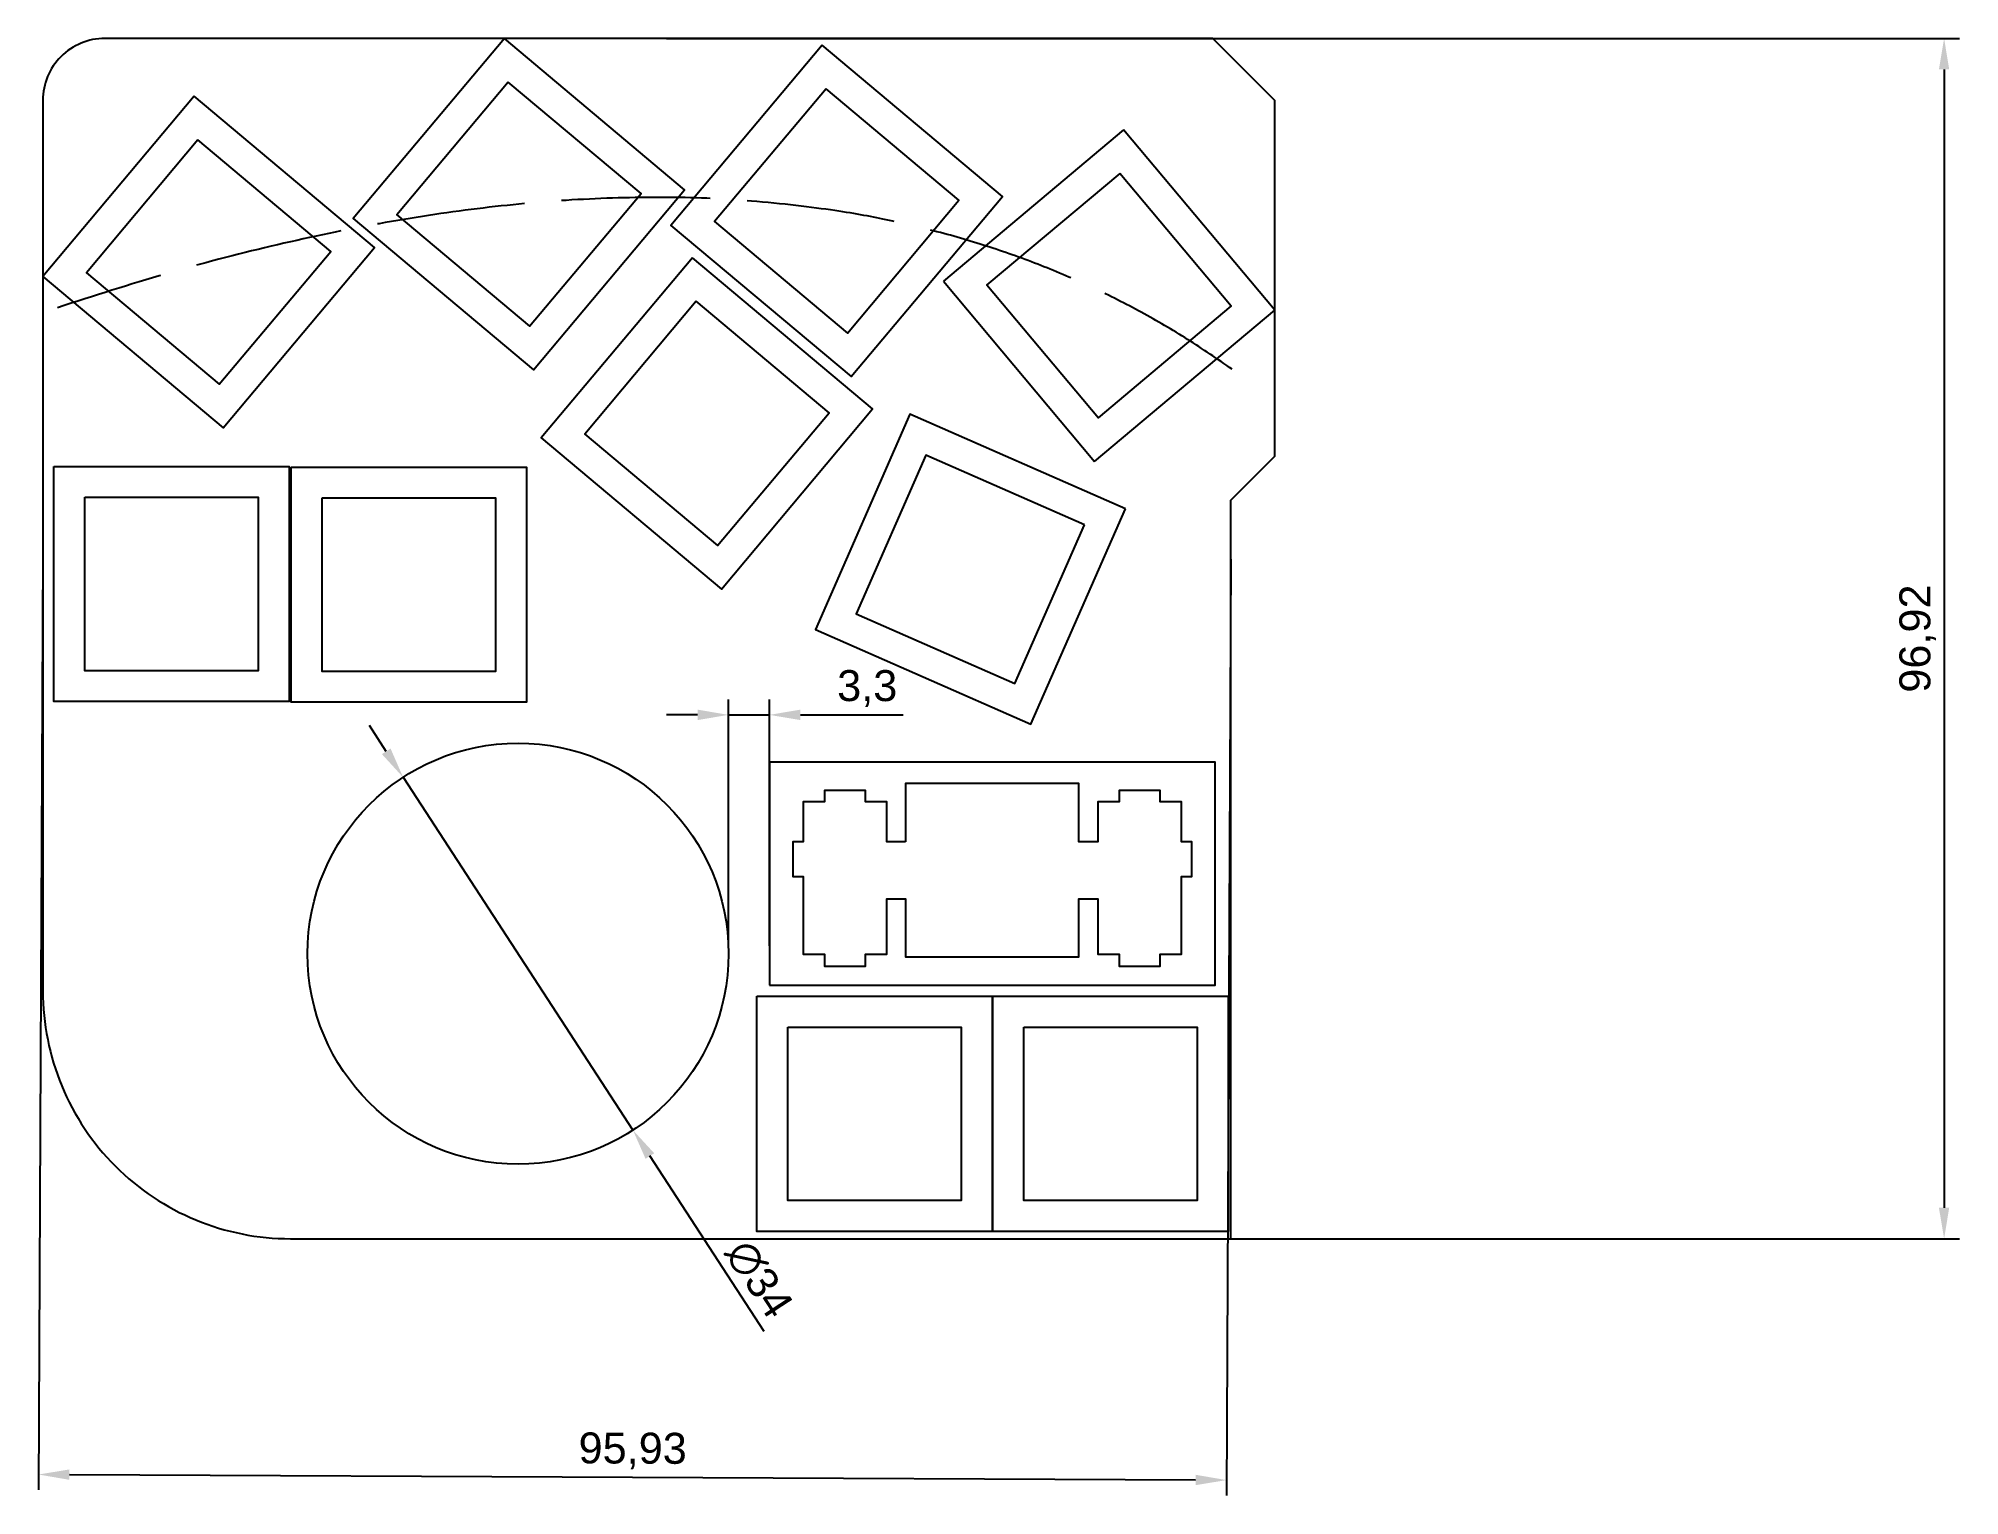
# Model space of a CAD drawing. Header units: millimetres. Extents: x 1567 to 1722, y 1802 to 1920.
import ezdxf

# ---------------------------------------------------------------- set-up
doc = ezdxf.new("R2010")
doc.units = ezdxf.units.MM
doc.linetypes.add('ACAD_ISO02W100', pattern=[15, 12, -3])
doc.layers.add('边框', color=20, linetype='Continuous')
doc.styles.get("Standard").update_dxf_attribs({"font": 'arial.ttf'})
doc.dimstyles.new('ISO-25', dxfattribs={"dimtxt": 2.5, "dimasz": 2.5, "dimexe": 1.25, "dimexo": 0.625, "dimtad": 1, "dimtxsty": 'Standard', "dimcen": 2.5, "dimadec": 0, "dimazin": 0, "dimtfac": 1, "dimtmove": 0, "dimatfit": 3, "dimfxl": 1, "dimarcsym": 0})

# ---------------------------------------------------------------- blocks, each defined once
blk = doc.blocks.new('*D1')
at = {"layer": 'Defpoints', "color": 0, "lineweight": -2, "transparency": 16777216}
for p, q in [((1567.53, 1878.33), (1567.17, 1802.71)), ((1663.46, 1877.88), (1663.11, 1802.26)), ((1569.68, 1803.95), (1660.61, 1803.52))]:
    blk.add_line(p, q, dxfattribs=at)
at = {"layer": 'Defpoints', "color": 0, "transparency": 16777216}
for p in [(1567.53, 1878.96), (1663.46, 1878.51), (1663.11, 1803.51)]:
    blk.add_point(p, dxfattribs=at)
for points in [[(1569.68, 1804.37), (1569.68, 1803.53), (1567.18, 1803.96)], [(1660.61, 1803.94), (1660.61, 1803.1), (1663.11, 1803.51)]]:
    blk.add_solid(points, dxfattribs=at)
at = {"layer": 'Defpoints', "color": 0, "transparency": 16777216, "insert": (1615.16, 1805.86), "char_height": 2.5, "attachment_point": 5, "rotation": 359.7302}
blk.add_mtext('95,93', dxfattribs=at)
blk = doc.blocks.new('*D2')
at = {"layer": 'Defpoints', "color": 0, "lineweight": -2, "transparency": 16777216}
for p, q in [((1617.89, 1919.92), (1722.31, 1919.92)), ((1721.06, 1917.42), (1721.06, 1825.5)), ((1617.89, 1823), (1722.31, 1823))]:
    blk.add_line(p, q, dxfattribs=at)
at = {"layer": 'Defpoints', "color": 0, "transparency": 16777216}
for p in [(1617.27, 1919.92), (1617.27, 1823), (1721.06, 1823)]:
    blk.add_point(p, dxfattribs=at)
for points in [[(1720.64, 1917.42), (1721.47, 1917.42), (1721.06, 1919.92)], [(1720.64, 1825.5), (1721.47, 1825.5), (1721.06, 1823)]]:
    blk.add_solid(points, dxfattribs=at)
at = {"layer": 'Defpoints', "color": 0, "transparency": 16777216, "insert": (1718.93, 1871.46), "char_height": 2.5, "attachment_point": 5, "rotation": 90}
blk.add_mtext('96,92', dxfattribs=at)
blk = doc.blocks.new('*D3')
at = {"layer": 'Defpoints', "color": 0, "lineweight": -2, "transparency": 16777216}
for p, q in [((1595.26, 1862.35), (1593.9, 1864.45)), ((1596.62, 1860.26), (1615.18, 1831.77)), ((1625.78, 1815.51), (1616.55, 1829.68))]:
    blk.add_line(p, q, dxfattribs=at)
at = {"layer": 'Defpoints', "color": 0, "transparency": 16777216}
for p in [(1596.62, 1860.26), (1615.18, 1831.77)]:
    blk.add_point(p, dxfattribs=at)
for points in [[(1595.61, 1862.58), (1594.91, 1862.13), (1596.62, 1860.26)], [(1616.9, 1829.9), (1616.2, 1829.45), (1615.18, 1831.77)]]:
    blk.add_solid(points, dxfattribs=at)
at = {"layer": 'Defpoints', "color": 0, "transparency": 16777216, "insert": (1625.37, 1819.74), "char_height": 2.5, "attachment_point": 5, "rotation": 303.079}
blk.add_mtext('∅34', dxfattribs=at)
blk = doc.blocks.new('*D4')
at = {"layer": 'Defpoints', "color": 0, "lineweight": -2, "transparency": 16777216}
for p, q in [((1622.9, 1846.64), (1622.9, 1866.55)), ((1626.2, 1846.64), (1626.2, 1866.55)), ((1620.4, 1865.3), (1617.9, 1865.3)), ((1622.9, 1865.3), (1626.2, 1865.3)), ((1628.7, 1865.3), (1637, 1865.3))]:
    blk.add_line(p, q, dxfattribs=at)
at = {"layer": 'Defpoints', "color": 0, "transparency": 16777216}
for p in [(1626.2, 1865.3), (1622.9, 1846.02), (1626.2, 1846.02)]:
    blk.add_point(p, dxfattribs=at)
for points in [[(1620.4, 1865.72), (1620.4, 1864.88), (1622.9, 1865.3)], [(1628.7, 1865.72), (1628.7, 1864.88), (1626.2, 1865.3)]]:
    blk.add_solid(points, dxfattribs=at)
at = {"layer": 'Defpoints', "color": 0, "transparency": 16777216, "insert": (1634.1, 1867.43), "char_height": 2.5, "attachment_point": 5}
blk.add_mtext('3,3', dxfattribs=at)

msp = doc.modelspace()

# ---------------------------------------------------------------- linework, layer by layer
for p, q in [((1654.802, 1912.539), (1640.248, 1900.326)), ((1667.014, 1897.985), (1654.802, 1912.539)), ((1640.248, 1900.326), (1652.46, 1885.772)), ((1652.46, 1885.772), (1667.014, 1897.985))]:
    msp.add_line(p, q)
for points in [[(1604.803, 1919.921), (1592.591, 1905.367), (1607.145, 1893.154), (1619.357, 1907.708)], [(1630.465, 1919.378), (1618.252, 1904.824), (1632.807, 1892.611), (1645.019, 1907.166)], [(1605.111, 1916.399), (1596.113, 1905.675), (1606.837, 1896.676), (1615.835, 1907.4)], [(1579.745, 1915.246), (1567.533, 1900.692), (1582.087, 1888.479), (1594.299, 1903.034)], [(1630.773, 1915.856), (1621.774, 1905.132), (1632.498, 1896.134), (1641.497, 1906.858)], [(1580.053, 1911.724), (1571.055, 1901), (1581.779, 1892.002), (1590.777, 1902.726)], [(1654.494, 1909.017), (1643.77, 1900.018), (1652.768, 1889.294), (1663.492, 1898.293)], [(1619.984, 1902.214), (1607.771, 1887.66), (1622.326, 1875.447), (1634.538, 1890.001)], [(1620.292, 1898.692), (1611.293, 1887.968), (1622.017, 1878.969), (1631.016, 1889.693)], [(1654.948, 1881.938), (1637.552, 1889.576), (1629.914, 1872.18), (1647.31, 1864.542)], [(1568.428, 1885.368), (1587.427, 1885.368), (1587.427, 1866.368), (1568.428, 1866.368)], [(1587.578, 1885.312), (1606.577, 1885.312), (1606.577, 1866.312), (1587.578, 1866.312)], [(1651.654, 1880.654), (1638.836, 1886.282), (1633.208, 1873.464), (1646.026, 1867.836)], [(1570.928, 1882.868), (1584.927, 1882.868), (1584.927, 1868.868), (1570.928, 1868.868)], [(1590.078, 1882.812), (1604.077, 1882.812), (1604.077, 1868.812), (1590.078, 1868.812)], [(1626.198, 1843.476), (1662.198, 1843.476), (1662.198, 1861.476), (1626.198, 1861.476)], [(1625.199, 1842.576), (1644.198, 1842.576), (1644.198, 1823.576), (1625.199, 1823.576)], [(1644.249, 1842.576), (1663.248, 1842.576), (1663.248, 1823.576), (1644.249, 1823.576)], [(1627.699, 1840.076), (1641.698, 1840.076), (1641.698, 1826.076), (1627.699, 1826.076)], [(1646.749, 1840.076), (1660.748, 1840.076), (1660.748, 1826.076), (1646.749, 1826.076)]]:
    msp.add_lwpolyline(points, close=True)
at = {"color": 0}
msp.add_lwpolyline([(1637.199, 1855.055), (1635.673, 1855.055), (1635.673, 1858.285), (1633.948, 1858.285), (1633.948, 1859.204), (1630.649, 1859.204), (1630.649, 1858.285), (1628.922, 1858.285), (1628.922, 1855.055), (1628.098, 1855.055), (1628.098, 1852.255), (1628.922, 1852.255), (1628.922, 1845.985), (1630.649, 1845.985), (1630.649, 1845.005), (1633.948, 1845.005), (1633.948, 1845.985), (1635.673, 1845.985), (1635.673, 1850.455), (1637.199, 1850.455), (1637.199, 1845.755), (1651.198, 1845.755), (1651.198, 1850.455), (1652.724, 1850.455), (1652.724, 1845.985), (1654.449, 1845.985), (1654.449, 1845.005), (1657.748, 1845.005), (1657.748, 1845.985), (1659.473, 1845.985), (1659.473, 1852.255), (1660.299, 1852.255), (1660.299, 1855.055), (1659.473, 1855.055), (1659.473, 1858.285), (1657.748, 1858.285), (1657.748, 1859.204), (1654.449, 1859.204), (1654.449, 1858.285), (1652.724, 1858.285), (1652.724, 1855.055), (1651.198, 1855.055), (1651.198, 1859.754), (1637.199, 1859.754)], close=True, dxfattribs=at)
at = {"color": 3, "linetype": 'ACAD_ISO02W100'}
msp.add_open_spline([(1663.577, 1893.205), (1628.577, 1918.205), (1568.707, 1898.177)], degree=2, dxfattribs=at)
at = {"layer": 'Defpoints'}
msp.add_circle((1605.903, 1846.015), 17, dxfattribs=at)
at = {"layer": '边框'}
msp.add_lwpolyline([(1662.007, 1919.921), (1572.533, 1919.921, 0.4142136), (1567.533, 1914.921), (1567.533, 1842.999, 0.4142136), (1587.533, 1822.999), (1663.464, 1822.999), (1663.464, 1882.643), (1667.014, 1886.193), (1667.014, 1914.913)], format="xyb", close=True, dxfattribs=at)

# ---------------------------------------------------------------- dimensions: what is measured, and where the dimension line sits
at = {"layer": 'Defpoints'}
dim = msp.add_linear_dim(base=(1721.058, 1822.999), p1=(1617.27, 1919.921), p2=(1617.27, 1822.999), angle=90, dimstyle='ISO-25', dxfattribs=at)
dim.commit()
dim.dimension.update_dxf_attribs({"geometry": '*D2', "text_midpoint": (1718.93, 1871.46)})
dim = msp.add_aligned_dim(p1=(1567.533, 1878.96), p2=(1663.464, 1878.508), distance=-75, dimstyle='ISO-25', dxfattribs=at)
dim.commit()
dim.dimension.update_dxf_attribs({"geometry": '*D1', "text_midpoint": (1615.155, 1805.863)})
dim = msp.add_linear_dim(base=(1626.1981, 1865.3014), p1=(1622.903, 1846.0151), p2=(1626.1981, 1846.0151), dimstyle='ISO-25', dxfattribs=at)
dim.commit()
dim.dimension.update_dxf_attribs({"geometry": '*D4', "text_midpoint": (1634.098, 1867.4288)})
dim = msp.add_diameter_dim_2p(p1=(1596.624, 1860.26), p2=(1615.182, 1831.77), dimstyle='ISO-25', dxfattribs=at)
dim.commit()
dim.dimension.update_dxf_attribs({"geometry": '*D3', "text_midpoint": (1623.718, 1818.664), "dimtype": 163})

doc.saveas('drawing.dxf')
